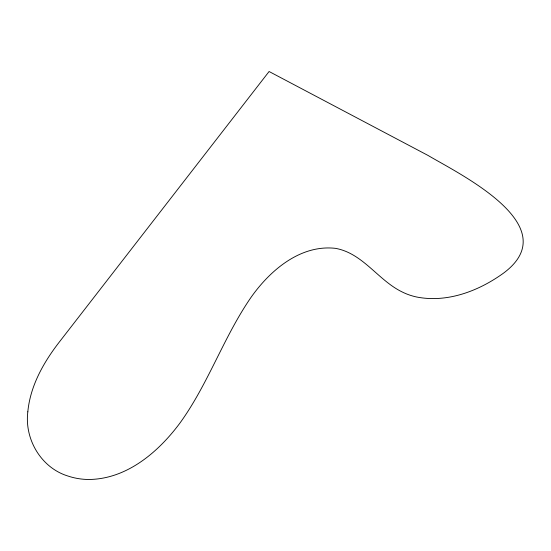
<?xml version="1.0" encoding="UTF-8"?>
<svg xmlns="http://www.w3.org/2000/svg" width="551" height="551" viewBox="0 0 551 551"><rect width="100%" height="100%" fill="white"/><g stroke="black" fill="none" stroke-linecap="round" stroke-linejoin="round"><path stroke-width="0.83" d="M27.825 411.817C24.354 439.195 41.146 467.82 67.904 476.016A58.344 48.708 -4.9 0 0 88.064 479.487C126.42 479.515 158.426 452.144 180.101 422.844C208.333 383.73 223.644 337.095 250.98 297.43C269.969 270.458 300.364 244.334 335.538 248.356C362.916 253.315 377.958 280.053 401.837 291.789A56.96 47.551 -4.9 0 0 416.549 296.989C447.405 303.105 479.026 290.894 503.786 272.938C566.166 226.172 460.973 174.853 428.031 155.444L269.088 71.506L58.64 342.915C43.247 362.978 30.215 386.21 27.825 411.817"/></g></svg>
